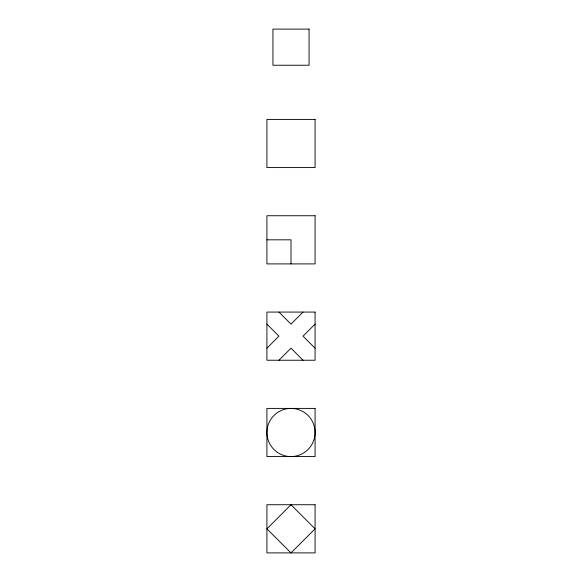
<?xml version="1.0" encoding="UTF-8"?>
<svg xmlns="http://www.w3.org/2000/svg" width="582" height="582" viewBox="0 0 582 582"><rect width="100%" height="100%" fill="white"/><g stroke="black" fill="none" stroke-linecap="round" stroke-linejoin="round"><path stroke-width="0.87" d="M266.92 348.203L278.967 336.156L266.92 324.109M303.047 312.076L291 324.123L278.953 312.076M278.953 360.236L291 348.189L303.047 360.236M315.08 324.109L303.033 336.156L315.08 348.203M266.92 239.828L291 239.828L291 263.908M291 504.732L266.92 528.82L291 552.9L315.08 528.82L291 504.732M309.064 29.1L272.936 29.1L272.936 65.228L309.064 65.228L309.064 29.1M315.08 119.412L266.92 119.412L266.92 167.572L315.08 167.572L315.08 119.412M315.08 215.74L266.92 215.74L266.92 263.908L315.08 263.908L315.08 215.74M315.08 312.076L266.92 312.076L266.92 360.236L315.08 360.236L315.08 312.076M315.08 408.404L266.92 408.404L266.92 456.572L315.08 456.572L315.08 408.404M315.08 504.732L266.92 504.732L266.92 552.9L315.08 552.9L315.08 504.732M277.432 452.381A24.08 24.08 0 0 0 315.015 434.288A24.08 24.08 0 0 0 280.553 410.79A24.08 24.08 0 0 0 277.432 452.381"/></g></svg>
